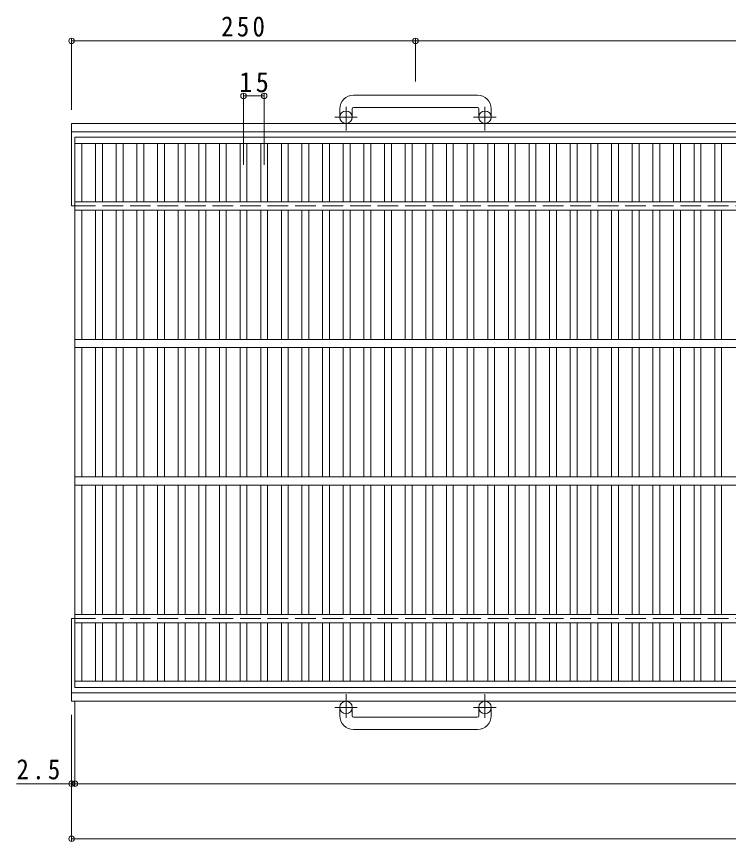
# Model space of a CAD drawing. Units: millimetres at full size, sheet at 1:5; details may follow other scales. Extents: x -850 to 875, y -691 to 604.
# Drawn here: x -850 to -332, y -111 to 489 of the extents above; entities that cross this region are included whole.
import ezdxf

# ---------------------------------------------------------------- set-up
doc = ezdxf.new("R2010")
doc.units = ezdxf.units.MM
doc.header["$LTSCALE"] = 5
doc.header["$PDMODE"] = 32
doc.header["$PDSIZE"] = 4
doc.linetypes.add('CHAIN1', pattern=[8, 5, -1, 1, -1])
doc.linetypes.add('DASHED3', pattern=[4, 3, -1])
for name, color, linetype, lineweight in [('E-1', 2, 'Continuous', 9), ('E-2', 3, 'Continuous', 9), ('E-4', 7, 'Continuous', 9)]:
    doc.layers.add(name, color=color, linetype=linetype, lineweight=lineweight)
doc.styles.add('ＭＳ ゴシック', font='')
doc.styles.get('ＭＳ ゴシック').set_extended_font_data('MS Gothic')

msp = doc.modelspace()

# ---------------------------------------------------------------- linework, layer by layer
at = {"layer": 'E-1'}
for p, q in [((-515, 431.85), (-605, 431.85)), ((-615, 421.85), (-615, 415.75)), ((-606, 421.85), (-606, 415.75)), ((-605, 422.849), (-515, 422.849)), ((-514, 421.85), (-514, 415.75)), ((-505, 421.85), (-505, 415.75)), ((-810, 351.249), (-810, 411.25)), ((-810, 411.25), (376.422, 411.25)), ((-810, 405.25), (375.163, 405.25)), ((-810, 351.249), (-807.5, 351.249)), ((-810, 51.249), (-810, -8.751)), ((-810, 51.249), (-807.5, 51.249)), ((-810, -2.751), (364.207, -2.751)), ((-810, -8.751), (362.948, -8.751)), ((-615, -19.351), (-615, -13.251)), ((-606, -19.351), (-606, -13.251)), ((-514, -19.351), (-514, -13.251)), ((-505, -19.351), (-505, -13.251)), ((-605, -20.351), (-515, -20.351)), ((-515, -29.351), (-605, -29.351))]:
    msp.add_line(p, q, dxfattribs=at)
at = {"layer": 'E-1', "linetype": 'CHAIN1'}
for p, q in [((-610.5, 406.142), (-610.5, 423.24)), ((-509.5, 406.142), (-509.5, 423.24)), ((-602.337, 415.75), (-618.744, 415.75)), ((-501.337, 415.75), (-517.744, 415.75)), ((-610.5, -3.644), (-610.5, -20.741)), ((-509.5, -3.644), (-509.5, -20.741)), ((-602.337, -13.251), (-618.744, -13.251)), ((-501.337, -13.251), (-517.744, -13.251))]:
    msp.add_line(p, q, dxfattribs=at)
at = {"layer": 'E-1', "linetype": 'DASHED3'}
for p, q in [((-807.5, 351.249), (363.833, 351.249)), ((-807.5, 51.249), (375.538, 51.249))]:
    msp.add_line(p, q, dxfattribs=at)
at = {"layer": 'E-1'}
for centre in [(-610.5, 415.75), (-509.5, 415.75), (-610.5, -13.251), (-509.5, -13.251)]:
    msp.add_circle(centre, 4.5, dxfattribs=at)
for centre, radius, start, end in [((-605, 421.85), 10, 90, 180), ((-515, 421.85), 10, 0, 90), ((-605, 421.85), 1, 90, 180), ((-515, 421.85), 1, 0, 90), ((-605, -19.351), 10, 180, 270), ((-605, -19.351), 1, 180, 270), ((-515, -19.351), 10, 270, 0), ((-515, -19.351), 1, 270, 0)]:
    msp.add_arc(centre, radius, start, end, dxfattribs=at)
at = {"layer": 'E-2'}
for p, q in [((-807.5, 401.249), (187.5, 401.249)), ((-807.5, 1.249), (-807.5, 401.249)), ((-807.5, 396.749), (187.5, 396.749)), ((-802.5, 354.249), (-802.5, 396.749)), ((-792.5, 354.249), (-792.5, 396.749)), ((-787.5, 354.249), (-787.5, 396.749)), ((-777.5, 354.249), (-777.5, 396.749)), ((-772.5, 354.249), (-772.5, 396.749)), ((-762.5, 354.249), (-762.5, 396.749)), ((-757.5, 354.249), (-757.5, 396.749)), ((-747.5, 354.249), (-747.5, 396.749)), ((-742.5, 354.249), (-742.5, 396.749)), ((-732.5, 354.249), (-732.5, 396.749)), ((-727.5, 354.249), (-727.5, 396.749)), ((-717.5, 354.249), (-717.5, 396.749)), ((-712.5, 354.249), (-712.5, 396.749)), ((-702.5, 354.249), (-702.5, 396.749)), ((-697.5, 354.249), (-697.5, 396.749)), ((-687.5, 354.249), (-687.5, 396.749)), ((-682.5, 354.249), (-682.5, 396.749)), ((-672.5, 354.249), (-672.5, 396.749)), ((-667.5, 354.249), (-667.5, 396.749)), ((-657.5, 354.249), (-657.5, 396.749)), ((-652.5, 354.249), (-652.5, 396.749)), ((-642.5, 354.249), (-642.5, 396.749)), ((-637.5, 354.249), (-637.5, 396.749)), ((-627.5, 354.249), (-627.5, 396.749)), ((-622.5, 354.249), (-622.5, 396.749)), ((-612.5, 354.249), (-612.5, 396.749)), ((-607.5, 354.249), (-607.5, 396.749)), ((-597.5, 354.249), (-597.5, 396.749)), ((-592.5, 354.249), (-592.5, 396.749)), ((-582.5, 354.249), (-582.5, 396.749)), ((-577.5, 354.249), (-577.5, 396.749)), ((-567.5, 354.249), (-567.5, 396.749)), ((-562.5, 354.249), (-562.5, 396.749)), ((-552.5, 354.249), (-552.5, 396.749)), ((-547.5, 354.249), (-547.5, 396.749)), ((-537.5, 354.249), (-537.5, 396.749)), ((-532.5, 354.249), (-532.5, 396.749)), ((-522.5, 354.249), (-522.5, 396.749)), ((-517.5, 354.249), (-517.5, 396.749)), ((-507.5, 354.249), (-507.5, 396.749)), ((-502.5, 354.249), (-502.5, 396.749)), ((-492.5, 354.249), (-492.5, 396.749)), ((-487.5, 354.249), (-487.5, 396.749)), ((-477.5, 354.249), (-477.5, 396.749)), ((-472.5, 354.249), (-472.5, 396.749)), ((-462.5, 354.249), (-462.5, 396.749)), ((-457.5, 354.249), (-457.5, 396.749)), ((-447.5, 354.249), (-447.5, 396.749)), ((-442.5, 354.249), (-442.5, 396.749)), ((-432.5, 354.249), (-432.5, 396.749)), ((-427.5, 354.249), (-427.5, 396.749)), ((-417.5, 354.249), (-417.5, 396.749)), ((-412.5, 354.249), (-412.5, 396.749)), ((-402.5, 354.249), (-402.5, 396.749)), ((-397.5, 354.249), (-397.5, 396.749)), ((-387.5, 354.249), (-387.5, 396.749)), ((-382.5, 354.249), (-382.5, 396.749)), ((-372.5, 354.249), (-372.5, 396.749)), ((-367.5, 354.249), (-367.5, 396.749)), ((-357.5, 354.249), (-357.5, 396.749)), ((-352.5, 354.249), (-352.5, 396.749)), ((-342.5, 354.249), (-342.5, 396.749)), ((-337.5, 354.249), (-337.5, 396.749)), ((187.5, 354.249), (-807.5, 354.249)), ((187.5, 348.249), (-807.5, 348.249)), ((-802.5, 254.249), (-802.5, 348.249)), ((-792.5, 254.249), (-792.5, 348.249)), ((-787.5, 254.249), (-787.5, 348.249)), ((-777.5, 254.249), (-777.5, 348.249)), ((-772.5, 254.249), (-772.5, 348.249)), ((-762.5, 254.249), (-762.5, 348.249)), ((-757.5, 254.249), (-757.5, 348.249)), ((-747.5, 254.249), (-747.5, 348.249)), ((-742.5, 254.249), (-742.5, 348.249)), ((-732.5, 254.249), (-732.5, 348.249)), ((-727.5, 254.249), (-727.5, 348.249)), ((-717.5, 254.249), (-717.5, 348.249)), ((-712.5, 254.249), (-712.5, 348.249)), ((-702.5, 254.249), (-702.5, 348.249)), ((-697.5, 254.249), (-697.5, 348.249)), ((-687.5, 254.249), (-687.5, 348.249)), ((-682.5, 254.249), (-682.5, 348.249)), ((-672.5, 254.249), (-672.5, 348.249)), ((-667.5, 254.249), (-667.5, 348.249)), ((-657.5, 254.249), (-657.5, 348.249)), ((-652.5, 254.249), (-652.5, 348.249)), ((-642.5, 254.249), (-642.5, 348.249)), ((-637.5, 254.249), (-637.5, 348.249)), ((-627.5, 254.249), (-627.5, 348.249)), ((-622.5, 254.249), (-622.5, 348.249)), ((-612.5, 254.249), (-612.5, 348.249)), ((-607.5, 254.249), (-607.5, 348.249)), ((-597.5, 254.249), (-597.5, 348.249)), ((-592.5, 254.249), (-592.5, 348.249)), ((-582.5, 254.249), (-582.5, 348.249)), ((-577.5, 254.249), (-577.5, 348.249)), ((-567.5, 254.249), (-567.5, 348.249)), ((-562.5, 254.249), (-562.5, 348.249)), ((-552.5, 254.249), (-552.5, 348.249)), ((-547.5, 254.249), (-547.5, 348.249)), ((-537.5, 254.249), (-537.5, 348.249)), ((-532.5, 254.249), (-532.5, 348.249)), ((-522.5, 254.249), (-522.5, 348.249)), ((-517.5, 254.249), (-517.5, 348.249)), ((-507.5, 254.249), (-507.5, 348.249)), ((-502.5, 254.249), (-502.5, 348.249)), ((-492.5, 254.249), (-492.5, 348.249)), ((-487.5, 254.249), (-487.5, 348.249)), ((-477.5, 254.249), (-477.5, 348.249)), ((-472.5, 254.249), (-472.5, 348.249)), ((-462.5, 254.249), (-462.5, 348.249)), ((-457.5, 254.249), (-457.5, 348.249)), ((-447.5, 254.249), (-447.5, 348.249)), ((-442.5, 254.249), (-442.5, 348.249)), ((-432.5, 254.249), (-432.5, 348.249)), ((-427.5, 254.249), (-427.5, 348.249)), ((-417.5, 254.249), (-417.5, 348.249)), ((-412.5, 254.249), (-412.5, 348.249)), ((-402.5, 254.249), (-402.5, 348.249)), ((-397.5, 254.249), (-397.5, 348.249)), ((-387.5, 254.249), (-387.5, 348.249)), ((-382.5, 254.249), (-382.5, 348.249)), ((-372.5, 254.249), (-372.5, 348.249)), ((-367.5, 254.249), (-367.5, 348.249)), ((-357.5, 254.249), (-357.5, 348.249)), ((-352.5, 254.249), (-352.5, 348.249)), ((-342.5, 254.249), (-342.5, 348.249)), ((-337.5, 254.249), (-337.5, 348.249)), ((187.5, 254.249), (-807.5, 254.249)), ((187.5, 248.249), (-807.5, 248.249)), ((-802.5, 154.249), (-802.5, 248.249)), ((-792.5, 154.249), (-792.5, 248.249)), ((-787.5, 154.249), (-787.5, 248.249)), ((-777.5, 154.249), (-777.5, 248.249)), ((-772.5, 154.249), (-772.5, 248.249)), ((-762.5, 154.249), (-762.5, 248.249)), ((-757.5, 154.249), (-757.5, 248.249)), ((-747.5, 154.249), (-747.5, 248.249)), ((-742.5, 154.249), (-742.5, 248.249)), ((-732.5, 154.249), (-732.5, 248.249)), ((-727.5, 154.249), (-727.5, 248.249)), ((-717.5, 154.249), (-717.5, 248.249)), ((-712.5, 154.249), (-712.5, 248.249)), ((-702.5, 154.249), (-702.5, 248.249)), ((-697.5, 154.249), (-697.5, 248.249)), ((-687.5, 154.249), (-687.5, 248.249)), ((-682.5, 154.249), (-682.5, 248.249)), ((-672.5, 154.249), (-672.5, 248.249)), ((-667.5, 154.249), (-667.5, 248.249)), ((-657.5, 154.249), (-657.5, 248.249)), ((-652.5, 154.249), (-652.5, 248.249)), ((-642.5, 154.249), (-642.5, 248.249)), ((-637.5, 154.249), (-637.5, 248.249)), ((-627.5, 154.249), (-627.5, 248.249)), ((-622.5, 154.249), (-622.5, 248.249)), ((-612.5, 154.249), (-612.5, 248.249)), ((-607.5, 154.249), (-607.5, 248.249)), ((-597.5, 154.249), (-597.5, 248.249)), ((-592.5, 154.249), (-592.5, 248.249)), ((-582.5, 154.249), (-582.5, 248.249)), ((-577.5, 154.249), (-577.5, 248.249)), ((-567.5, 154.249), (-567.5, 248.249)), ((-562.5, 154.249), (-562.5, 248.249)), ((-552.5, 154.249), (-552.5, 248.249)), ((-547.5, 154.249), (-547.5, 248.249)), ((-537.5, 154.249), (-537.5, 248.249)), ((-532.5, 154.249), (-532.5, 248.249)), ((-522.5, 154.249), (-522.5, 248.249)), ((-517.5, 154.249), (-517.5, 248.249)), ((-507.5, 154.249), (-507.5, 248.249)), ((-502.5, 154.249), (-502.5, 248.249)), ((-492.5, 154.249), (-492.5, 248.249)), ((-487.5, 154.249), (-487.5, 248.249)), ((-477.5, 154.249), (-477.5, 248.249)), ((-472.5, 154.249), (-472.5, 248.249)), ((-462.5, 154.249), (-462.5, 248.249)), ((-457.5, 154.249), (-457.5, 248.249)), ((-447.5, 154.249), (-447.5, 248.249)), ((-442.5, 154.249), (-442.5, 248.249)), ((-432.5, 154.249), (-432.5, 248.249)), ((-427.5, 154.249), (-427.5, 248.249)), ((-417.5, 154.249), (-417.5, 248.249)), ((-412.5, 154.249), (-412.5, 248.249)), ((-402.5, 154.249), (-402.5, 248.249)), ((-397.5, 154.249), (-397.5, 248.249)), ((-387.5, 154.249), (-387.5, 248.249)), ((-382.5, 154.249), (-382.5, 248.249)), ((-372.5, 154.249), (-372.5, 248.249)), ((-367.5, 154.249), (-367.5, 248.249)), ((-357.5, 154.249), (-357.5, 248.249)), ((-352.5, 154.249), (-352.5, 248.249)), ((-342.5, 154.249), (-342.5, 248.249)), ((-337.5, 154.249), (-337.5, 248.249)), ((187.5, 154.249), (-807.5, 154.249)), ((187.5, 148.249), (-807.5, 148.249)), ((-802.5, 54.249), (-802.5, 148.249)), ((-792.5, 54.249), (-792.5, 148.249)), ((-787.5, 54.249), (-787.5, 148.249)), ((-777.5, 54.249), (-777.5, 148.249)), ((-772.5, 54.249), (-772.5, 148.249)), ((-762.5, 54.249), (-762.5, 148.249)), ((-757.5, 54.249), (-757.5, 148.249)), ((-747.5, 54.249), (-747.5, 148.249)), ((-742.5, 54.249), (-742.5, 148.249)), ((-732.5, 54.249), (-732.5, 148.249)), ((-727.5, 54.249), (-727.5, 148.249)), ((-717.5, 54.249), (-717.5, 148.249)), ((-712.5, 54.249), (-712.5, 148.249)), ((-702.5, 54.249), (-702.5, 148.249)), ((-697.5, 54.249), (-697.5, 148.249)), ((-687.5, 54.249), (-687.5, 148.249)), ((-682.5, 54.249), (-682.5, 148.249)), ((-672.5, 54.249), (-672.5, 148.249)), ((-667.5, 54.249), (-667.5, 148.249)), ((-657.5, 54.249), (-657.5, 148.249)), ((-652.5, 54.249), (-652.5, 148.249)), ((-642.5, 54.249), (-642.5, 148.249)), ((-637.5, 54.249), (-637.5, 148.249)), ((-627.5, 54.249), (-627.5, 148.249)), ((-622.5, 54.249), (-622.5, 148.249)), ((-612.5, 54.249), (-612.5, 148.249)), ((-607.5, 54.249), (-607.5, 148.249)), ((-597.5, 54.249), (-597.5, 148.249)), ((-592.5, 54.249), (-592.5, 148.249)), ((-582.5, 54.249), (-582.5, 148.249)), ((-577.5, 54.249), (-577.5, 148.249)), ((-567.5, 54.249), (-567.5, 148.249)), ((-562.5, 54.249), (-562.5, 148.249)), ((-552.5, 54.249), (-552.5, 148.249)), ((-547.5, 54.249), (-547.5, 148.249)), ((-537.5, 54.249), (-537.5, 148.249)), ((-532.5, 54.249), (-532.5, 148.249)), ((-522.5, 54.249), (-522.5, 148.249)), ((-517.5, 54.249), (-517.5, 148.249)), ((-507.5, 54.249), (-507.5, 148.249)), ((-502.5, 54.249), (-502.5, 148.249)), ((-492.5, 54.249), (-492.5, 148.249)), ((-487.5, 54.249), (-487.5, 148.249)), ((-477.5, 54.249), (-477.5, 148.249)), ((-472.5, 54.249), (-472.5, 148.249)), ((-462.5, 54.249), (-462.5, 148.249)), ((-457.5, 54.249), (-457.5, 148.249)), ((-447.5, 54.249), (-447.5, 148.249)), ((-442.5, 54.249), (-442.5, 148.249)), ((-432.5, 54.249), (-432.5, 148.249)), ((-427.5, 54.249), (-427.5, 148.249)), ((-417.5, 54.249), (-417.5, 148.249)), ((-412.5, 54.249), (-412.5, 148.249)), ((-402.5, 54.249), (-402.5, 148.249)), ((-397.5, 54.249), (-397.5, 148.249)), ((-387.5, 54.249), (-387.5, 148.249)), ((-382.5, 54.249), (-382.5, 148.249)), ((-372.5, 54.249), (-372.5, 148.249)), ((-367.5, 54.249), (-367.5, 148.249)), ((-357.5, 54.249), (-357.5, 148.249)), ((-352.5, 54.249), (-352.5, 148.249)), ((-342.5, 54.249), (-342.5, 148.249)), ((-337.5, 54.249), (-337.5, 148.249)), ((187.5, 54.249), (-807.5, 54.249)), ((187.5, 48.249), (-807.5, 48.249)), ((-802.5, 5.749), (-802.5, 48.249)), ((-792.5, 5.749), (-792.5, 48.249)), ((-787.5, 5.749), (-787.5, 48.249)), ((-777.5, 5.749), (-777.5, 48.249)), ((-772.5, 5.749), (-772.5, 48.249)), ((-762.5, 5.749), (-762.5, 48.249)), ((-757.5, 5.749), (-757.5, 48.249)), ((-747.5, 5.749), (-747.5, 48.249)), ((-742.5, 5.749), (-742.5, 48.249)), ((-732.5, 5.749), (-732.5, 48.249)), ((-727.5, 5.749), (-727.5, 48.249)), ((-717.5, 5.749), (-717.5, 48.249)), ((-712.5, 5.749), (-712.5, 48.249)), ((-702.5, 5.749), (-702.5, 48.249)), ((-697.5, 5.749), (-697.5, 48.249)), ((-687.5, 5.749), (-687.5, 48.249)), ((-682.5, 5.749), (-682.5, 48.249)), ((-672.5, 5.749), (-672.5, 48.249)), ((-667.5, 5.749), (-667.5, 48.249)), ((-657.5, 5.749), (-657.5, 48.249)), ((-652.5, 5.749), (-652.5, 48.249)), ((-642.5, 5.749), (-642.5, 48.249)), ((-637.5, 5.749), (-637.5, 48.249)), ((-627.5, 5.749), (-627.5, 48.249)), ((-622.5, 5.749), (-622.5, 48.249)), ((-612.5, 5.749), (-612.5, 48.249)), ((-607.5, 5.749), (-607.5, 48.249)), ((-597.5, 5.749), (-597.5, 48.249)), ((-592.5, 5.749), (-592.5, 48.249)), ((-582.5, 5.749), (-582.5, 48.249)), ((-577.5, 5.749), (-577.5, 48.249)), ((-567.5, 5.749), (-567.5, 48.249)), ((-562.5, 5.749), (-562.5, 48.249)), ((-552.5, 5.749), (-552.5, 48.249)), ((-547.5, 5.749), (-547.5, 48.249)), ((-537.5, 5.749), (-537.5, 48.249)), ((-532.5, 5.749), (-532.5, 48.249)), ((-522.5, 5.749), (-522.5, 48.249)), ((-517.5, 5.749), (-517.5, 48.249)), ((-507.5, 5.749), (-507.5, 48.249)), ((-502.5, 5.749), (-502.5, 48.249)), ((-492.5, 5.749), (-492.5, 48.249)), ((-487.5, 5.749), (-487.5, 48.249)), ((-477.5, 5.749), (-477.5, 48.249)), ((-472.5, 5.749), (-472.5, 48.249)), ((-462.5, 5.749), (-462.5, 48.249)), ((-457.5, 5.749), (-457.5, 48.249)), ((-447.5, 5.749), (-447.5, 48.249)), ((-442.5, 5.749), (-442.5, 48.249)), ((-432.5, 5.749), (-432.5, 48.249)), ((-427.5, 5.749), (-427.5, 48.249)), ((-417.5, 5.749), (-417.5, 48.249)), ((-412.5, 5.749), (-412.5, 48.249)), ((-402.5, 5.749), (-402.5, 48.249)), ((-397.5, 5.749), (-397.5, 48.249)), ((-387.5, 5.749), (-387.5, 48.249)), ((-382.5, 5.749), (-382.5, 48.249)), ((-372.5, 5.749), (-372.5, 48.249)), ((-367.5, 5.749), (-367.5, 48.249)), ((-357.5, 5.749), (-357.5, 48.249)), ((-352.5, 5.749), (-352.5, 48.249)), ((-342.5, 5.749), (-342.5, 48.249)), ((-337.5, 5.749), (-337.5, 48.249)), ((187.5, 5.749), (-807.5, 5.749)), ((187.5, 1.249), (-807.5, 1.249))]:
    msp.add_line(p, q, dxfattribs=at)
at = {"layer": 'E-4'}
for p, q in [((-810, 472.75), (-810, 421.25)), ((-810, 471.25), (-560, 471.25)), ((-560, 472.75), (-560, 441.85)), ((-560, 471.25), (-60, 471.25)), ((-685, 381.25), (-685, 432.75)), ((-670, 381.25), (-670, 432.75)), ((-685, 431.25), (-670, 431.25)), ((-807.5, -70.251), (-807.5, -8.751)), ((-810, -110.251), (-810, -18.751)), ((-810, -68.751), (-850, -68.751)), ((-810, -68.751), (-807.5, -68.751)), ((-807.5, -68.751), (187.5, -68.751)), ((-810, -108.751), (377.124, -108.751))]:
    msp.add_line(p, q, dxfattribs=at)
for p in [(-810, 471.25), (-560, 471.25), (-685, 431.25), (-670, 431.25), (-810, -68.751), (-807.5, -68.751), (-810, -108.751)]:
    msp.add_point(p, dxfattribs=at)

# ---------------------------------------------------------------- texts
at = {"layer": 'E-4', "color": 2, "char_height": 14.66, "attachment_point": 7, "style": 'ＭＳ ゴシック'}
for s, insert in [('\\T1.27;\\W0.9;250', (-701.25, 474.25)), ('\\T1.27;\\W0.95;15', (-688.125, 433.75)), ('\\T1.27;\\W0.9;2.5', (-850, -65.751))]:
    msp.add_mtext(s, dxfattribs=dict(at, insert=insert))

doc.saveas('drawing.dxf')
